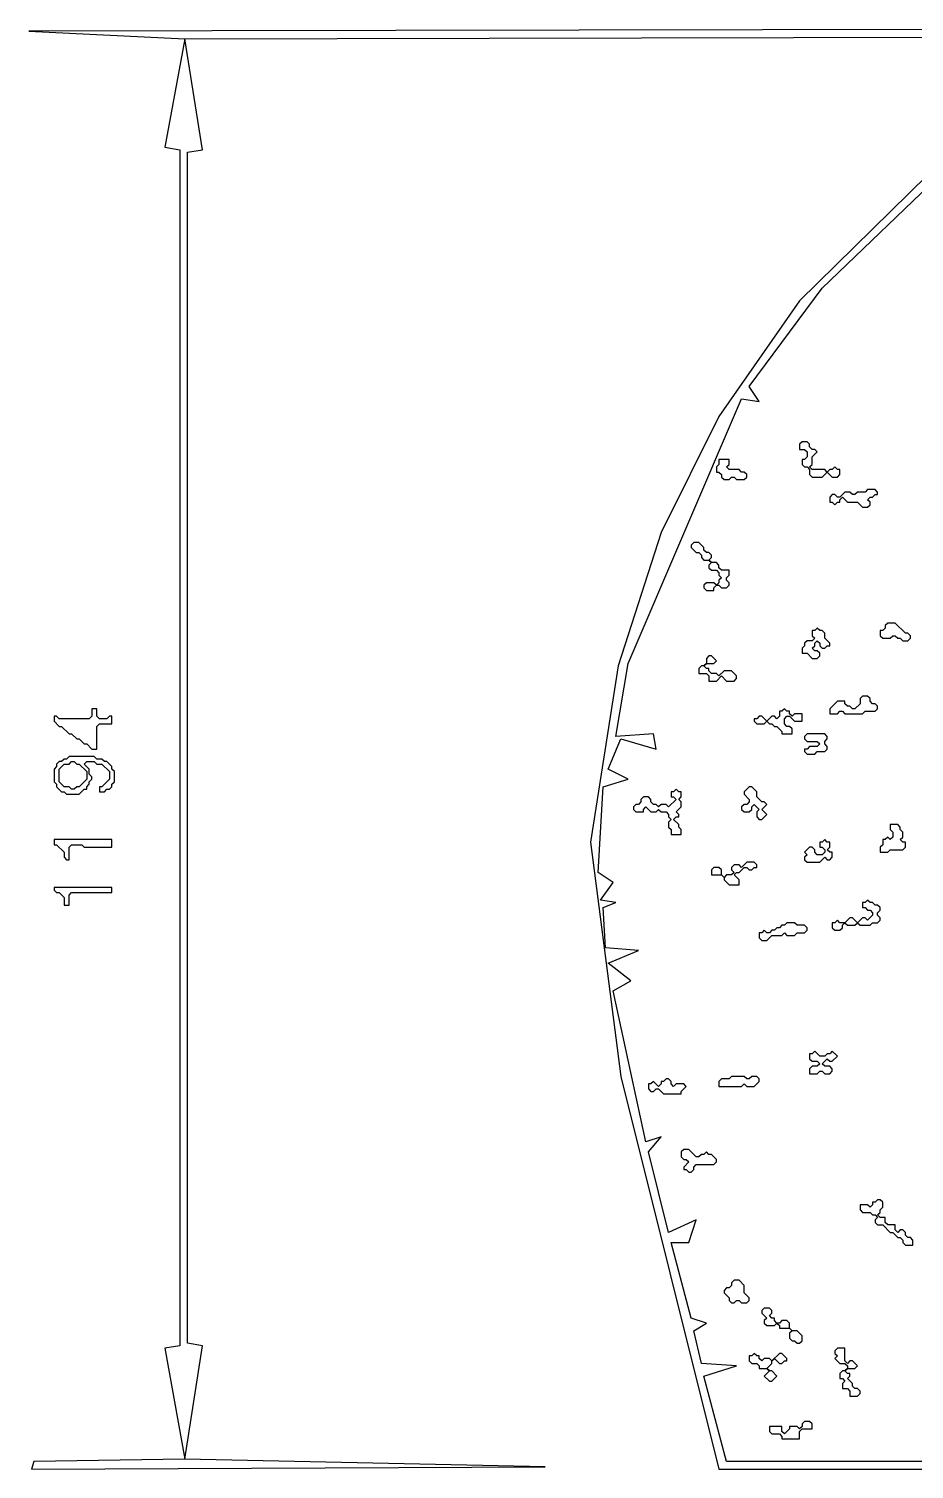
# Model space of a CAD drawing. Extents: x 17 to 323, y -435 to -5.
# Drawn here: x 174.3 to 209.4, y -105 to -47.8 of the extents above; entities that cross this region are included whole.
import ezdxf

# ---------------------------------------------------------------- set-up
doc = ezdxf.new("R2010")
doc.units = 0

msp = doc.modelspace()

# ---------------------------------------------------------------- linework, layer by layer
at = {"layer": 'CONTOURS'}
for p, q in [((221.4, -47.8), (174.3, -47.9)), ((174.3, -47.9), (180.5, -48.2)), ((180.5, -48.2), (179.7, -52.5)), ((180.5, -48.2), (221.3, -48.1)), ((181.2, -52.6), (180.5, -48.2)), ((179.7, -52.5), (180.3, -52.6)), ((180.3, -52.6), (180.3, -100.1)), ((180.6, -52.7), (181.2, -52.6)), ((180.6, -100), (180.6, -52.7)), ((210.7, -52.9), (204.9, -58.6)), ((205.8, -58.1), (211, -53.1)), ((202.9, -62), (205.8, -58.1)), ((204.9, -58.6), (201.7, -63.2)), ((203.3, -62.6), (202.9, -62)), ((198.1, -73), (202.6, -62.5)), ((202.6, -62.5), (203.3, -62.6)), ((201.7, -63.2), (199.4, -67.8)), ((205, -64.2), (204.9, -64.3)), ((204.9, -64.3), (204.9, -64.5)), ((204.9, -64.5), (205.1, -64.5)), ((205.2, -64.2), (205, -64.2)), ((205.1, -64.5), (205.2, -64.6)), ((205.3, -64.3), (205.2, -64.2)), ((205.2, -64.6), (205.2, -64.8)), ((205.3, -64.4), (205.3, -64.3)), ((205.4, -64.5), (205.3, -64.4)), ((205.5, -64.5), (205.4, -64.5)), ((205.4, -64.8), (205.6, -64.6)), ((205.6, -64.6), (205.5, -64.5)), ((201.7, -65.1), (201.6, -65.2)), ((201.6, -65.2), (201.6, -65.4)), ((201.7, -64.9), (201.7, -65.1)), ((202.1, -64.9), (201.7, -64.9)), ((202, -65.2), (202.1, -65.1)), ((202.1, -65.3), (202, -65.2)), ((202.1, -65.1), (202.1, -64.9)), ((205.1, -64.9), (205, -64.9)), ((205, -64.9), (205, -65.1)), ((205, -65.1), (205.1, -65.2)), ((205.2, -64.8), (205.1, -64.9)), ((205.1, -65.2), (205.2, -65.2)), ((205.2, -65.2), (205.3, -65.3)), ((205.3, -65.2), (205.4, -65.1)), ((205.4, -65.3), (205.3, -65.2)), ((205.4, -65.1), (205.4, -64.8)), ((206.3, -65.2), (206.2, -65.3)), ((206.4, -65.3), (206.3, -65.2)), ((201.6, -65.4), (201.7, -65.4)), ((201.7, -65.4), (201.8, -65.5)), ((201.8, -65.5), (201.8, -65.6)), ((201.8, -65.6), (201.9, -65.7)), ((201.9, -65.7), (202.1, -65.7)), ((202.5, -65.3), (202.1, -65.3)), ((202.1, -65.7), (202.2, -65.6)), ((202.2, -65.6), (202.3, -65.6)), ((202.3, -65.6), (202.4, -65.7)), ((202.4, -65.7), (202.7, -65.7)), ((202.6, -65.4), (202.5, -65.3)), ((202.7, -65.4), (202.6, -65.4)), ((202.8, -65.5), (202.7, -65.4)), ((202.7, -65.7), (202.8, -65.6)), ((202.8, -65.6), (202.8, -65.5)), ((205.3, -65.3), (205.3, -65.5)), ((205.3, -65.5), (205.4, -65.6)), ((205.9, -65.3), (205.4, -65.3)), ((205.4, -65.6), (205.8, -65.6)), ((205.8, -65.6), (206, -65.4)), ((206, -65.4), (205.9, -65.3)), ((206.1, -65.3), (206, -65.4)), ((206, -65.4), (206.2, -65.6)), ((206.2, -65.3), (206.1, -65.3)), ((206.2, -65.6), (206.4, -65.6)), ((206.5, -65.3), (206.4, -65.3)), ((206.4, -65.6), (206.5, -65.5)), ((206.5, -65.5), (206.5, -65.3)), ((206.2, -66.3), (206.1, -66.4)), ((206.3, -66.3), (206.2, -66.3)), ((206.4, -66.4), (206.3, -66.3)), ((206.7, -66.2), (206.5, -66.4)), ((206.9, -66.2), (206.7, -66.2)), ((207, -66.3), (206.9, -66.2)), ((207.1, -66.3), (207, -66.3)), ((207.2, -66.2), (207.1, -66.3)), ((207.5, -66.2), (207.2, -66.2)), ((207.6, -66.1), (207.5, -66.2)), ((207.9, -66.1), (207.6, -66.1)), ((207.8, -66.4), (207.9, -66.3)), ((208, -66.2), (207.9, -66.1)), ((207.9, -66.3), (208, -66.3)), ((208, -66.3), (208, -66.2)), ((206.1, -66.4), (206.1, -66.6)), ((206.1, -66.6), (206.2, -66.6)), ((206.2, -66.6), (206.3, -66.7)), ((206.3, -66.7), (206.4, -66.6)), ((206.5, -66.4), (206.4, -66.4)), ((206.4, -66.6), (206.5, -66.6)), ((206.5, -66.5), (206.6, -66.4)), ((206.5, -66.6), (206.5, -66.5)), ((206.6, -66.4), (206.8, -66.6)), ((206.8, -66.6), (207.2, -66.6)), ((207.2, -66.6), (207.4, -66.8)), ((207.4, -66.8), (207.6, -66.8)), ((207.6, -66.5), (207.7, -66.4)), ((207.7, -66.6), (207.6, -66.5)), ((207.6, -66.8), (207.7, -66.7)), ((207.7, -66.4), (207.8, -66.4)), ((207.7, -66.7), (207.7, -66.6)), ((199.4, -67.8), (197.7, -73.1)), ((200.7, -68.2), (200.6, -68.3)), ((200.6, -68.3), (200.6, -68.4)), ((200.6, -68.4), (200.8, -68.6)), ((200.9, -68.2), (200.7, -68.2)), ((200.8, -68.6), (200.9, -68.6)), ((201.1, -68.4), (200.9, -68.2)), ((200.9, -68.6), (201, -68.7)), ((201.1, -68.5), (201.1, -68.4)), ((201.2, -68.6), (201.1, -68.5)), ((201.3, -68.6), (201.2, -68.6)), ((201.4, -68.7), (201.3, -68.6)), ((201, -68.7), (201, -68.8)), ((201, -68.8), (201.1, -68.9)), ((201.1, -68.9), (201.3, -68.9)), ((201.3, -68.9), (201.4, -68.8)), ((201.3, -68.9), (201.4, -69)), ((201.4, -69), (201.3, -68.9)), ((201.4, -69), (201.3, -69.1)), ((201.3, -69.1), (201.3, -69.2)), ((201.3, -69.2), (201.4, -69.3)), ((201.4, -68.8), (201.4, -68.7)), ((201.6, -69), (201.4, -69)), ((201.7, -69.1), (201.6, -69)), ((201.7, -69.2), (201.7, -69.1)), ((201.8, -69.3), (201.7, -69.2)), ((201.4, -69.3), (201.6, -69.3)), ((201.6, -69.3), (201.7, -69.4)), ((201.7, -69.4), (201.7, -69.5)), ((201.7, -69.5), (201.8, -69.6)), ((201.8, -69.6), (201.7, -69.7)), ((201.7, -69.7), (201.7, -69.8)), ((202.1, -69.3), (201.8, -69.3)), ((202, -69.6), (202.1, -69.5)), ((202, -69.7), (202, -69.6)), ((202.1, -69.8), (202, -69.7)), ((202.1, -69.5), (202.1, -69.3)), ((201.2, -69.8), (201.1, -69.9)), ((201.1, -69.9), (201.1, -70)), ((201.1, -70), (201.2, -70.1)), ((201.5, -69.8), (201.2, -69.8)), ((201.2, -70.1), (201.5, -70.1)), ((201.6, -69.9), (201.5, -69.8)), ((201.5, -70), (201.6, -69.9)), ((201.5, -70.1), (201.5, -70)), ((201.7, -69.8), (201.6, -69.9)), ((201.6, -69.9), (201.7, -69.9)), ((201.7, -69.9), (201.8, -70)), ((201.8, -70), (202, -70)), ((202, -70), (202.1, -69.9)), ((202.1, -69.9), (202.1, -69.8)), ((208.4, -71.4), (208.3, -71.5)), ((208.7, -71.4), (208.4, -71.4)), ((209.1, -71.8), (208.7, -71.4)), ((205.5, -71.7), (205.4, -71.7)), ((205.4, -71.7), (205.4, -71.9)), ((205.4, -71.9), (205.5, -72)), ((205.5, -72), (205.4, -72.1)), ((205.6, -71.6), (205.5, -71.7)), ((205.7, -71.7), (205.6, -71.6)), ((205.8, -71.7), (205.7, -71.7)), ((205.9, -71.8), (205.8, -71.7)), ((205.9, -72), (205.9, -71.8)), ((206.1, -72.2), (205.9, -72)), ((208.1, -71.7), (208.1, -71.9)), ((208.2, -71.7), (208.1, -71.7)), ((208.1, -71.9), (208.2, -72)), ((208.3, -71.6), (208.2, -71.7)), ((208.2, -72), (208.5, -72)), ((208.3, -71.5), (208.3, -71.6)), ((208.5, -72), (208.6, -71.9)), ((208.6, -71.9), (208.7, -71.9)), ((208.7, -71.9), (208.8, -72)), ((208.8, -72), (208.9, -72)), ((208.9, -72), (209, -72.1)), ((209.2, -71.8), (209.1, -71.8)), ((209.3, -71.9), (209.2, -71.8)), ((209.2, -72.1), (209.3, -72)), ((209.3, -72), (209.3, -71.9)), ((205.1, -72.3), (205, -72.4)), ((205, -72.4), (205, -72.6)), ((205, -72.6), (205.2, -72.6)), ((205.2, -72.1), (205.1, -72.2)), ((205.1, -72.2), (205.1, -72.3)), ((205.4, -72.1), (205.2, -72.1)), ((205.2, -72.6), (205.4, -72.8)), ((205.4, -72.4), (205.5, -72.3)), ((205.5, -72.5), (205.4, -72.4)), ((205.5, -72.2), (205.6, -72.1)), ((205.5, -72.3), (205.5, -72.2)), ((205.6, -72.5), (205.5, -72.5)), ((205.6, -72.1), (205.7, -72.2)), ((205.7, -72.6), (205.6, -72.5)), ((205.7, -72.2), (205.7, -72.3)), ((205.7, -72.3), (205.8, -72.4)), ((205.7, -72.7), (205.7, -72.6)), ((205.8, -72.4), (205.9, -72.4)), ((205.9, -72.4), (206, -72.3)), ((206, -72.3), (206.1, -72.3)), ((206.1, -72.3), (206.1, -72.2)), ((209, -72.1), (209.2, -72.1)), ((197.7, -73.1), (196.6, -80.1)), ((197.6, -75.9), (198.1, -73)), ((201, -73.1), (200.9, -73.2)), ((200.9, -73.2), (200.9, -73.4)), ((201.1, -73.1), (201, -73.1)), ((201.1, -73.1), (201.2, -73)), ((201.2, -73), (201.1, -73.1)), ((201.2, -73.2), (201.1, -73.1)), ((201.3, -72.7), (201.2, -72.8)), ((201.2, -72.8), (201.2, -73)), ((201.2, -73), (201.5, -73)), ((201.3, -73.2), (201.2, -73.2)), ((201.4, -72.7), (201.3, -72.7)), ((201.3, -73.3), (201.3, -73.2)), ((201.6, -72.9), (201.4, -72.7)), ((201.5, -73), (201.6, -72.9)), ((205.4, -72.8), (205.6, -72.8)), ((205.6, -72.8), (205.7, -72.7)), ((200.9, -73.4), (201.2, -73.4)), ((201.2, -73.4), (201.3, -73.5)), ((201.4, -73.4), (201.3, -73.3)), ((201.3, -73.5), (201.3, -73.7)), ((201.3, -73.7), (201.6, -73.7)), ((201.6, -73.4), (201.4, -73.4)), ((201.7, -73.5), (201.6, -73.4)), ((201.6, -73.7), (201.8, -73.5)), ((201.9, -73.3), (201.7, -73.5)), ((201.8, -73.5), (202, -73.7)), ((202.2, -73.3), (201.9, -73.3)), ((202, -73.7), (202.3, -73.7)), ((202.4, -73.5), (202.2, -73.3)), ((202.3, -73.7), (202.4, -73.6)), ((202.4, -73.6), (202.4, -73.5)), ((207.4, -74.3), (207.3, -74.4)), ((207.6, -74.3), (207.4, -74.3)), ((207.7, -74.4), (207.6, -74.3)), ((177, -74.8), (176.8, -74.8)), ((176.8, -74.8), (176.8, -75.1)), ((177, -75.1), (177, -74.8)), ((204.2, -74.9), (204.1, -74.9)), ((204.1, -74.9), (204.1, -75.1)), ((204.3, -74.8), (204.2, -74.9)), ((204.4, -74.9), (204.3, -74.8)), ((204.5, -74.9), (204.4, -74.9)), ((204.5, -75), (204.5, -74.9)), ((206.4, -74.5), (206.1, -74.8)), ((206.1, -74.8), (206.1, -75)), ((206.7, -74.5), (206.4, -74.5)), ((206.4, -75), (206.5, -74.9)), ((206.5, -74.9), (206.6, -74.9)), ((206.6, -74.9), (206.7, -75)), ((206.7, -74.6), (206.7, -74.5)), ((206.8, -74.7), (206.7, -74.6)), ((206.9, -74.7), (206.8, -74.7)), ((207, -74.8), (206.9, -74.7)), ((207.1, -74.8), (207, -74.8)), ((207.3, -74.6), (207.1, -74.8)), ((207.3, -74.4), (207.3, -74.6)), ((207.4, -75), (207.5, -74.9)), ((207.5, -74.9), (207.9, -74.9)), ((207.7, -74.5), (207.7, -74.4)), ((207.8, -74.6), (207.7, -74.5)), ((207.9, -74.6), (207.8, -74.6)), ((208, -74.7), (207.9, -74.6)), ((207.9, -74.9), (208, -74.8)), ((208, -74.8), (208, -74.7)), ((175.3, -75.1), (175.3, -75.3)), ((175.4, -75.1), (175.3, -75.1)), ((175.3, -75.3), (175.5, -75.5)), ((175.5, -75.2), (175.4, -75.1)), ((176.7, -75.2), (175.5, -75.2)), ((175.5, -75.5), (175.6, -75.5)), ((175.6, -75.5), (175.9, -75.8)), ((176.8, -75.1), (176.7, -75.2)), ((177.1, -75.2), (177, -75.1)), ((177, -75.5), (177.1, -75.4)), ((177, -76.4), (177, -75.5)), ((177.4, -75.2), (177.1, -75.2)), ((177.1, -75.4), (177.6, -75.4)), ((177.5, -75.1), (177.4, -75.2)), ((177.6, -75.1), (177.5, -75.1)), ((177.6, -75.4), (177.6, -75.1)), ((203.2, -75.2), (203.1, -75.2)), ((203.1, -75.2), (203.1, -75.3)), ((203.1, -75.3), (203.2, -75.4)), ((203.3, -75.1), (203.2, -75.2)), ((203.2, -75.4), (203.5, -75.4)), ((203.4, -75.1), (203.3, -75.1)), ((203.6, -75.3), (203.4, -75.1)), ((203.5, -75.4), (203.6, -75.3)), ((203.8, -75.1), (203.6, -75.3)), ((203.6, -75.3), (203.7, -75.4)), ((203.7, -75.4), (203.8, -75.4)), ((203.9, -75.1), (203.8, -75.1)), ((203.8, -75.4), (203.9, -75.5)), ((204, -75.2), (203.9, -75.1)), ((203.9, -75.5), (204, -75.5)), ((204.1, -75.1), (204, -75.2)), ((204, -75.5), (204.2, -75.7)), ((204.3, -75.2), (204.4, -75.1)), ((204.3, -75.4), (204.3, -75.2)), ((204.4, -75.5), (204.3, -75.4)), ((204.4, -75.1), (204.5, -75.1)), ((204.5, -75.5), (204.4, -75.5)), ((204.6, -75.1), (204.5, -75)), ((204.5, -75.1), (204.7, -75.3)), ((204.6, -75.6), (204.5, -75.5)), ((204.7, -75), (204.6, -75.1)), ((205, -75), (204.7, -75)), ((204.7, -75.3), (205, -75.3)), ((205, -75.3), (205, -75)), ((206.1, -75), (206.4, -75)), ((206.7, -75), (207.4, -75)), ((175.9, -75.8), (176, -75.8)), ((176, -75.8), (176.2, -76)), ((176.2, -76), (176.3, -76)), ((176.3, -76), (176.5, -76.2)), ((197.3, -77.2), (197.8, -76)), ((199.1, -75.8), (197.6, -75.9)), ((197.8, -76), (199.2, -76.4)), ((199.2, -76.4), (199.1, -75.8)), ((204.2, -75.7), (204.2, -75.8)), ((204.2, -75.8), (204.6, -75.8)), ((204.6, -75.8), (204.6, -75.6)), ((205.2, -75.8), (205.1, -75.9)), ((205.1, -75.9), (205.1, -76)), ((205.1, -76), (205.2, -76.1)), ((205.9, -75.8), (205.2, -75.8)), ((206, -75.9), (205.9, -75.8)), ((205.9, -76.1), (206, -76)), ((206, -76), (206, -75.9)), ((176.5, -76.2), (176.6, -76.2)), ((176.6, -76.2), (176.8, -76.4)), ((176.8, -76.4), (177, -76.4)), ((205.2, -76.4), (205.1, -76.4)), ((205.1, -76.4), (205.1, -76.5)), ((205.1, -76.5), (205.2, -76.6)), ((205.2, -76.1), (205.6, -76.1)), ((205.3, -76.3), (205.2, -76.4)), ((205.2, -76.6), (205.5, -76.6)), ((205.6, -76.3), (205.3, -76.3)), ((205.5, -76.6), (205.6, -76.5)), ((205.6, -76.1), (205.7, -76.2)), ((205.7, -76.2), (205.6, -76.3)), ((205.6, -76.5), (205.9, -76.5)), ((205.9, -76.2), (205.9, -76.1)), ((206, -76.3), (205.9, -76.2)), ((205.9, -76.5), (206, -76.4)), ((206, -76.4), (206, -76.3)), ((175.4, -77.1), (175.3, -77.2)), ((175.3, -77.2), (175.3, -77.7)), ((175.5, -76.9), (175.4, -77)), ((175.4, -77), (175.4, -77.1)), ((175.6, -76.9), (175.5, -76.9)), ((175.5, -77.2), (175.7, -77)), ((175.5, -77.7), (175.5, -77.2)), ((175.7, -76.8), (175.6, -76.9)), ((175.8, -76.8), (175.7, -76.8)), ((175.7, -77), (175.9, -77)), ((175.9, -76.7), (175.8, -76.8)), ((176.9, -76.7), (175.9, -76.7)), ((175.9, -77), (176, -76.9)), ((176, -76.9), (176.1, -76.9)), ((176.1, -76.9), (176.2, -77)), ((176.2, -77), (176.3, -77)), ((176.3, -77), (176.6, -77.3)), ((176.5, -77), (176.6, -76.9)), ((176.7, -77.2), (176.5, -77)), ((176.6, -76.9), (176.9, -76.9)), ((176.7, -77.4), (176.7, -77.2)), ((177, -76.8), (176.9, -76.7)), ((176.9, -76.9), (177, -77)), ((177.2, -76.8), (177, -76.8)), ((177, -77), (177.2, -77)), ((177.3, -76.9), (177.2, -76.8)), ((177.2, -77), (177.5, -77.3)), ((177.4, -76.9), (177.3, -76.9)), ((177.6, -77.1), (177.4, -76.9)), ((177.6, -77.2), (177.6, -77.1)), ((177.7, -77.3), (177.6, -77.2)), ((198.1, -77.6), (197.3, -77.2)), ((175.3, -77.7), (175.4, -77.8)), ((175.7, -77.9), (175.5, -77.7)), ((176.6, -77.6), (176.3, -77.9)), ((176.6, -77.3), (176.6, -77.6)), ((176.8, -77.5), (176.7, -77.4)), ((176.7, -77.7), (176.8, -77.6)), ((176.7, -77.8), (176.7, -77.7)), ((176.8, -77.6), (176.8, -77.5)), ((177.5, -77.6), (177.2, -77.9)), ((177.5, -77.3), (177.5, -77.6)), ((177.6, -77.8), (177.7, -77.7)), ((177.7, -77.7), (177.7, -77.3)), ((197.1, -77.9), (198.1, -77.6)), ((175.4, -77.8), (175.4, -77.9)), ((175.4, -77.9), (175.6, -78.1)), ((175.6, -78.1), (175.7, -78.1)), ((175.9, -77.9), (175.7, -77.9)), ((175.7, -78.1), (175.8, -78.2)), ((175.8, -78.2), (176.3, -78.2)), ((176, -78), (175.9, -77.9)), ((176.1, -78), (176, -78)), ((176.2, -77.9), (176.1, -78)), ((176.3, -77.9), (176.2, -77.9)), ((176.3, -78.2), (176.5, -78)), ((176.5, -78), (176.6, -78)), ((176.6, -77.9), (176.7, -77.8)), ((176.6, -78), (176.6, -77.9)), ((177.2, -77.9), (177.1, -77.9)), ((177.1, -77.9), (177.1, -78.1)), ((177.1, -78.1), (177.3, -78.1)), ((177.3, -78.1), (177.4, -78)), ((177.4, -78), (177.5, -78)), ((177.5, -78), (177.6, -77.9)), ((177.6, -77.9), (177.6, -77.8)), ((196.9, -81.3), (197.1, -77.9)), ((198.7, -78.3), (198.6, -78.4)), ((198.9, -78.3), (198.7, -78.3)), ((199, -78.4), (198.9, -78.3)), ((199.9, -78.1), (199.8, -78.1)), ((199.8, -78.1), (199.8, -78.3)), ((199.8, -78.3), (199.9, -78.3)), ((200, -78), (199.9, -78.1)), ((199.9, -78.3), (200, -78.4)), ((200.1, -78.1), (200, -78)), ((200.2, -78.1), (200.1, -78.1)), ((200.1, -78.4), (200.2, -78.3)), ((200.2, -78.3), (200.2, -78.1)), ((202.9, -77.9), (202.7, -78.1)), ((202.7, -78.1), (202.7, -78.2)), ((202.7, -78.2), (202.9, -78.4)), ((203, -77.9), (202.9, -77.9)), ((203.2, -78.1), (203, -77.9)), ((203.2, -78.3), (203.2, -78.1)), ((203.4, -78.5), (203.2, -78.3)), ((198.4, -78.6), (198.3, -78.7)), ((198.3, -78.7), (198.3, -78.8)), ((198.3, -78.8), (198.4, -78.9)), ((198.5, -78.6), (198.4, -78.6)), ((198.4, -78.9), (198.7, -78.9)), ((198.6, -78.5), (198.5, -78.6)), ((198.6, -78.4), (198.6, -78.5)), ((198.7, -78.8), (198.8, -78.7)), ((198.7, -78.9), (198.7, -78.8)), ((198.8, -78.7), (199, -78.9)), ((199, -78.5), (199, -78.4)), ((199.1, -78.6), (199, -78.5)), ((199, -78.9), (199.2, -78.9)), ((199.2, -78.6), (199.1, -78.6)), ((199.3, -78.7), (199.2, -78.6)), ((199.2, -78.9), (199.3, -78.8)), ((199.4, -78.6), (199.3, -78.7)), ((199.3, -78.8), (199.4, -78.9)), ((199.6, -78.6), (199.4, -78.6)), ((199.4, -78.9), (199.6, -78.9)), ((199.7, -78.7), (199.6, -78.6)), ((199.6, -78.9), (199.7, -79)), ((200, -78.4), (199.7, -78.7)), ((200, -78.9), (200.2, -78.7)), ((200.1, -79), (200, -78.9)), ((200.2, -78.5), (200.1, -78.4)), ((200.2, -78.7), (200.2, -78.5)), ((202.7, -78.6), (202.6, -78.7)), ((202.6, -78.7), (202.6, -78.8)), ((202.6, -78.8), (202.7, -78.9)), ((202.8, -78.6), (202.7, -78.6)), ((202.7, -78.9), (202.9, -78.9)), ((202.9, -78.5), (202.8, -78.6)), ((202.9, -78.4), (202.9, -78.5)), ((202.9, -78.9), (203, -78.8)), ((203, -78.7), (203.1, -78.6)), ((203, -78.8), (203, -78.7)), ((203.1, -78.6), (203.3, -78.8)), ((203.3, -78.8), (203.2, -78.9)), ((203.2, -78.9), (203.2, -79.1)), ((203.5, -78.5), (203.4, -78.5)), ((203.4, -78.8), (203.6, -78.6)), ((203.6, -79), (203.4, -78.8)), ((203.6, -78.6), (203.5, -78.5)), ((199.7, -79), (199.7, -79.1)), ((199.7, -79.1), (199.8, -79.2)), ((199.8, -79.2), (199.7, -79.3)), ((199.7, -79.3), (199.7, -79.5)), ((199.7, -79.5), (199.8, -79.6)), ((199.9, -79.2), (200, -79.1)), ((200.1, -79.4), (199.9, -79.2)), ((200, -79.1), (200.1, -79.1)), ((200.1, -79.1), (200.1, -79)), ((200.1, -79.5), (200.1, -79.4)), ((200.2, -79.6), (200.1, -79.5)), ((203.2, -79.1), (203.3, -79.2)), ((203.3, -79.2), (203.4, -79.2)), ((203.4, -79.2), (203.6, -79)), ((208.8, -79.4), (208.5, -79.4)), ((208.5, -79.4), (208.5, -79.6)), ((208.9, -79.5), (208.8, -79.4)), ((208.9, -79.6), (208.9, -79.5)), ((175.3, -80), (175.3, -80.2)), ((177.6, -80), (175.3, -80)), ((177.6, -80.3), (177.6, -80)), ((199.8, -79.6), (199.8, -79.8)), ((199.8, -79.8), (200.2, -79.8)), ((200.2, -79.8), (200.2, -79.6)), ((205.9, -80), (205.8, -80.1)), ((206, -80.1), (205.9, -80)), ((208.3, -80), (208.2, -80)), ((208.2, -80), (208.2, -80.2)), ((208.4, -79.9), (208.3, -80)), ((208.5, -80), (208.4, -79.9)), ((208.5, -79.6), (208.6, -79.7)), ((208.6, -79.9), (208.5, -80)), ((208.6, -79.7), (208.6, -79.9)), ((209, -79.7), (208.9, -79.6)), ((208.9, -80), (209, -79.9)), ((209, -80.1), (208.9, -80)), ((209, -79.9), (209, -79.7)), ((175.3, -80.2), (175.4, -80.2)), ((175.4, -80.2), (175.7, -80.5)), ((175.7, -80.5), (175.7, -80.7)), ((175.9, -80.3), (176, -80.2)), ((175.9, -80.8), (175.9, -80.3)), ((176, -80.2), (176.4, -80.2)), ((176.4, -80.2), (176.5, -80.3)), ((176.5, -80.3), (177.6, -80.3)), ((196.6, -80.1), (197.8, -89.4)), ((205.3, -80.3), (205.1, -80.5)), ((205.1, -80.5), (205.2, -80.6)), ((205.2, -80.6), (205.1, -80.7)), ((205.4, -80.3), (205.3, -80.3)), ((205.5, -80.4), (205.4, -80.3)), ((205.5, -80.5), (205.5, -80.4)), ((205.6, -80.6), (205.5, -80.5)), ((205.8, -80.6), (205.6, -80.6)), ((205.8, -80.1), (205.7, -80.1)), ((205.7, -80.1), (205.7, -80.3)), ((205.7, -80.3), (205.8, -80.3)), ((205.8, -80.3), (205.9, -80.4)), ((205.9, -80.5), (205.8, -80.6)), ((205.9, -80.4), (205.9, -80.5)), ((206.1, -80.1), (206, -80.1)), ((206, -80.4), (206.1, -80.3)), ((206.1, -80.5), (206, -80.4)), ((206.1, -80.3), (206.1, -80.1)), ((206.2, -80.5), (206.1, -80.5)), ((206.2, -80.7), (206.2, -80.5)), ((208.2, -80.2), (208.1, -80.3)), ((208.1, -80.3), (208.1, -80.5)), ((208.1, -80.5), (208.4, -80.5)), ((208.4, -80.5), (208.5, -80.4)), ((208.5, -80.4), (209, -80.4)), ((209.1, -80.1), (209, -80.1)), ((209, -80.4), (209.1, -80.3)), ((209.1, -80.3), (209.1, -80.1)), ((175.7, -80.7), (175.8, -80.8)), ((175.8, -80.8), (175.9, -80.8)), ((201.5, -81.1), (201.4, -81.2)), ((201.4, -81.2), (201.4, -81.4)), ((201.7, -81.1), (201.5, -81.1)), ((201.8, -81.2), (201.7, -81.1)), ((201.8, -81.4), (201.8, -81.2)), ((202.3, -81), (202.2, -81.1)), ((202.2, -81.1), (202.2, -81.2)), ((202.2, -81.2), (202.3, -81.3)), ((202.5, -81), (202.3, -81)), ((202.6, -81.1), (202.5, -81)), ((202.5, -81.3), (202.7, -81.1)), ((202.8, -80.9), (202.6, -81.1)), ((202.7, -81.1), (202.8, -81.1)), ((203.1, -80.9), (202.8, -80.9)), ((202.8, -81.1), (202.9, -81.2)), ((202.9, -81.2), (203, -81.2)), ((203, -81.2), (203.1, -81.1)), ((203.2, -81), (203.1, -80.9)), ((203.1, -81.1), (203.2, -81.1)), ((203.2, -81.1), (203.2, -81)), ((205.1, -80.7), (205.1, -80.8)), ((205.1, -80.8), (205.2, -80.9)), ((205.2, -80.9), (205.7, -80.9)), ((205.7, -80.9), (205.9, -80.7)), ((205.9, -80.7), (206, -80.8)), ((206, -80.8), (206.1, -80.8)), ((206.1, -80.8), (206.2, -80.7)), ((197.5, -81.7), (196.9, -81.3)), ((197, -82.4), (197.5, -81.7)), ((201.4, -81.4), (201.8, -81.4)), ((201.9, -81.5), (201.8, -81.4)), ((201.8, -81.4), (201.9, -81.5)), ((202, -81.4), (201.9, -81.5)), ((201.9, -81.5), (201.9, -81.6)), ((201.9, -81.6), (202.1, -81.8)), ((202.2, -81.4), (202, -81.4)), ((202.3, -81.3), (202.2, -81.4)), ((202.3, -81.4), (202.4, -81.3)), ((202.5, -81.6), (202.3, -81.4)), ((202.4, -81.3), (202.5, -81.3)), ((202.5, -81.8), (202.5, -81.6)), ((175.3, -81.9), (175.3, -82)), ((177.6, -81.9), (175.3, -81.9)), ((175.3, -82), (175.4, -82.1)), ((175.4, -82.1), (175.5, -82.1)), ((175.5, -82.1), (175.7, -82.3)), ((175.7, -82.3), (175.7, -82.6)), ((175.9, -82.2), (176, -82.1)), ((175.9, -82.6), (175.9, -82.2)), ((176, -82.1), (177.6, -82.1)), ((177.6, -82.1), (177.6, -81.9)), ((202.1, -81.8), (202.5, -81.8)), ((175.7, -82.6), (175.9, -82.6)), ((197.6, -82.5), (197, -82.4)), ((197.1, -82.7), (197.6, -82.5)), ((197.2, -84.3), (197.1, -82.7)), ((207.5, -82.5), (207.4, -82.5)), ((207.4, -82.5), (207.4, -82.7)), ((207.4, -82.7), (207.5, -82.7)), ((207.6, -82.4), (207.5, -82.5)), ((207.5, -82.7), (207.6, -82.8)), ((207.7, -82.5), (207.6, -82.4)), ((207.6, -82.8), (207.7, -82.8)), ((207.8, -82.5), (207.7, -82.5)), ((207.7, -82.8), (207.8, -82.9)), ((207.9, -82.6), (207.8, -82.5)), ((207.8, -82.9), (207.8, -83)), ((208, -82.6), (207.9, -82.6)), ((208.1, -82.7), (208, -82.6)), ((208, -82.9), (208.1, -82.8)), ((208, -83), (208, -82.9)), ((208.1, -82.8), (208.1, -82.7)), ((204, -83.5), (203.9, -83.6)), ((204.1, -83.5), (204, -83.5)), ((204.2, -83.4), (204.1, -83.5)), ((204.3, -83.4), (204.2, -83.4)), ((204.4, -83.3), (204.3, -83.4)), ((204.7, -83.3), (204.4, -83.3)), ((204.8, -83.4), (204.7, -83.3)), ((205.1, -83.4), (204.8, -83.4)), ((205.2, -83.5), (205.1, -83.4)), ((205.2, -83.6), (205.2, -83.5)), ((206.3, -83.3), (206.2, -83.3)), ((206.2, -83.3), (206.2, -83.5)), ((206.2, -83.5), (206.3, -83.6)), ((206.4, -83.2), (206.3, -83.3)), ((206.5, -83.3), (206.4, -83.2)), ((206.7, -83.3), (206.5, -83.3)), ((206.5, -83.6), (206.6, -83.5)), ((206.6, -83.4), (206.7, -83.3)), ((206.6, -83.5), (206.6, -83.4)), ((206.9, -83.1), (206.7, -83.3)), ((206.7, -83.3), (206.8, -83.4)), ((206.8, -83.4), (207.1, -83.4)), ((207, -83.1), (206.9, -83.1)), ((207.2, -83.3), (207, -83.1)), ((207.1, -83.4), (207.2, -83.3)), ((207.4, -83.1), (207.2, -83.3)), ((207.2, -83.3), (207.3, -83.4)), ((207.3, -83.4), (207.7, -83.4)), ((207.5, -83.1), (207.4, -83.1)), ((207.6, -83.2), (207.5, -83.1)), ((207.8, -83), (207.6, -83.2)), ((207.7, -83.4), (207.8, -83.3)), ((207.8, -83.3), (208, -83.3)), ((208.1, -83.1), (208, -83)), ((208, -83.3), (208.1, -83.2)), ((208.1, -83.2), (208.1, -83.1)), ((203.4, -83.7), (203.3, -83.7)), ((203.3, -83.7), (203.3, -83.9)), ((203.3, -83.9), (203.4, -84)), ((203.5, -83.6), (203.4, -83.7)), ((203.4, -84), (203.6, -84)), ((203.6, -83.7), (203.5, -83.6)), ((203.7, -83.7), (203.6, -83.7)), ((203.6, -84), (203.8, -83.8)), ((203.8, -83.6), (203.7, -83.7)), ((203.9, -83.6), (203.8, -83.6)), ((203.8, -83.8), (204.2, -83.8)), ((204.2, -83.8), (204.3, -83.7)), ((204.3, -83.7), (204.4, -83.8)), ((204.4, -83.8), (204.7, -83.8)), ((204.7, -83.8), (204.8, -83.7)), ((204.8, -83.7), (205.1, -83.7)), ((205.1, -83.7), (205.2, -83.6)), ((206.3, -83.6), (206.5, -83.6)), ((198.5, -84.4), (197.2, -84.3)), ((197.3, -84.9), (198.5, -84.4)), ((198.2, -85.6), (197.3, -84.9)), ((197.5, -86), (198.2, -85.6)), ((198.8, -92), (197.5, -86)), ((205.3, -88.5), (205.3, -88.7)), ((205.4, -88.5), (205.3, -88.5)), ((205.5, -88.4), (205.4, -88.5)), ((205.7, -88.6), (205.5, -88.4)), ((205.9, -88.6), (205.7, -88.6)), ((206, -88.5), (205.9, -88.6)), ((206.1, -88.5), (206, -88.5)), ((206.2, -88.4), (206.1, -88.5)), ((206.4, -88.6), (206.2, -88.4)), ((206.2, -88.8), (206.4, -88.6)), ((205.3, -88.7), (205.4, -88.8)), ((205.4, -89), (205.3, -89.1)), ((205.3, -89.1), (205.3, -89.3)), ((205.4, -88.8), (205.6, -88.8)), ((205.6, -89), (205.4, -89)), ((205.6, -88.8), (205.7, -88.9)), ((205.7, -88.9), (205.6, -89)), ((205.6, -89.3), (205.7, -89.2)), ((205.7, -89.2), (205.8, -89.2)), ((205.8, -88.9), (206, -88.7)), ((205.9, -89), (205.8, -88.9)), ((205.8, -89.2), (205.9, -89.3)), ((206.1, -89), (205.9, -89)), ((206, -88.7), (206.1, -88.8)), ((206.1, -88.8), (206.2, -88.8)), ((206.2, -89.1), (206.1, -89)), ((206.1, -89.3), (206.2, -89.2)), ((206.2, -89.2), (206.2, -89.1)), ((197.8, -89.4), (201.7, -105)), ((198.9, -89.7), (198.9, -89.9)), ((199, -89.7), (198.9, -89.7)), ((199.1, -89.6), (199, -89.7)), ((199.3, -89.8), (199.1, -89.6)), ((199.4, -89.7), (199.3, -89.8)), ((199.5, -89.6), (199.4, -89.6)), ((199.4, -89.6), (199.4, -89.7)), ((199.6, -89.5), (199.5, -89.6)), ((199.7, -89.5), (199.6, -89.5)), ((199.8, -89.6), (199.7, -89.5)), ((199.8, -89.7), (199.8, -89.6)), ((199.9, -89.8), (199.8, -89.7)), ((200, -89.7), (199.9, -89.8)), ((200.3, -89.7), (200, -89.7)), ((200.2, -90), (200.4, -89.8)), ((200.4, -89.8), (200.3, -89.7)), ((201.8, -89.5), (201.7, -89.6)), ((201.7, -89.6), (201.7, -89.8)), ((201.7, -89.8), (202.6, -89.8)), ((202.1, -89.5), (201.8, -89.5)), ((202.2, -89.4), (202.1, -89.5)), ((202.7, -89.4), (202.2, -89.4)), ((202.6, -89.8), (202.7, -89.7)), ((202.8, -89.5), (202.7, -89.4)), ((202.7, -89.7), (202.8, -89.8)), ((202.9, -89.5), (202.8, -89.5)), ((202.8, -89.8), (203.1, -89.8)), ((203, -89.4), (202.9, -89.5)), ((203.2, -89.4), (203, -89.4)), ((203.1, -89.8), (203.3, -89.6)), ((203.3, -89.5), (203.2, -89.4)), ((203.3, -89.6), (203.3, -89.5)), ((205.3, -89.3), (205.6, -89.3)), ((205.9, -89.3), (206.1, -89.3)), ((198.9, -89.9), (199, -90)), ((199, -90), (199.1, -90)), ((199.1, -90), (199.2, -89.9)), ((199.2, -89.9), (199.3, -89.9)), ((199.3, -89.9), (199.5, -90.1)), ((199.5, -90.1), (200.2, -90.1)), ((200.2, -90.1), (200.2, -90)), ((199.4, -91.8), (198.8, -92)), ((198.9, -92.4), (199.4, -91.8)), ((199.7, -95.6), (198.9, -92.4)), ((200.3, -92.3), (200.2, -92.4)), ((200.2, -92.4), (200.2, -92.6)), ((200.2, -92.6), (200.3, -92.7)), ((200.5, -92.3), (200.3, -92.3)), ((200.8, -92.6), (200.5, -92.3)), ((200.9, -92.6), (200.8, -92.6)), ((201, -92.5), (200.9, -92.6)), ((201.1, -92.5), (201, -92.5)), ((201.2, -92.4), (201.1, -92.5)), ((201.3, -92.5), (201.2, -92.4)), ((201.4, -92.5), (201.3, -92.5)), ((201.6, -92.7), (201.4, -92.5)), ((200.3, -92.7), (200.4, -92.7)), ((200.5, -92.8), (200.3, -93)), ((200.3, -93), (200.3, -93.1)), ((200.3, -93.1), (200.4, -93.1)), ((200.4, -92.7), (200.5, -92.8)), ((200.4, -93.1), (200.5, -93.2)), ((200.5, -93.2), (200.6, -93.2)), ((200.6, -93.2), (200.7, -93.1)), ((200.7, -93), (200.8, -92.9)), ((200.7, -93.1), (200.7, -93)), ((200.8, -92.9), (201.5, -92.9)), ((201.5, -92.9), (201.6, -92.8)), ((201.6, -92.8), (201.6, -92.7)), ((208, -94.3), (207.9, -94.4)), ((208.1, -94.3), (208, -94.3)), ((208.2, -94.4), (208.1, -94.3)), ((207.3, -94.5), (207.3, -94.7)), ((207.6, -94.5), (207.3, -94.5)), ((207.3, -94.7), (207.4, -94.8)), ((207.4, -94.8), (207.7, -94.8)), ((207.7, -94.6), (207.6, -94.5)), ((207.8, -94.5), (207.7, -94.6)), ((207.7, -94.8), (207.8, -94.9)), ((207.9, -94.4), (207.8, -94.4)), ((207.8, -94.4), (207.8, -94.5)), ((207.8, -94.9), (207.9, -94.9)), ((207.9, -94.9), (208, -95)), ((208, -94.9), (208.1, -94.8)), ((208.1, -95), (208, -94.9)), ((208.1, -94.7), (208.2, -94.6)), ((208.1, -94.8), (208.1, -94.7)), ((208.2, -94.6), (208.2, -94.4)), ((200.8, -95.1), (199.7, -95.6)), ((200.5, -96), (200.8, -95.1)), ((208, -95), (207.9, -95.1)), ((207.9, -95.1), (207.9, -95.2)), ((207.9, -95.2), (208, -95.3)), ((208, -95.3), (208.2, -95.3)), ((208.3, -95), (208.1, -95)), ((208.2, -95.3), (208.5, -95.6)), ((208.3, -95.2), (208.3, -95)), ((208.4, -95.3), (208.3, -95.2)), ((208.7, -95.3), (208.4, -95.3)), ((208.7, -95.5), (208.7, -95.3)), ((208.8, -95.6), (208.7, -95.5)), ((208.9, -95.5), (208.8, -95.6)), ((209, -95.5), (208.9, -95.5)), ((209.1, -95.6), (209, -95.5)), ((200.6, -99), (199.8, -96)), ((199.8, -96), (200.5, -96)), ((208.5, -95.6), (208.6, -95.6)), ((208.6, -95.6), (208.8, -95.8)), ((208.8, -95.8), (208.9, -95.8)), ((208.9, -95.8), (209, -95.9)), ((209, -95.9), (209, -96)), ((209, -96), (209.1, -96.1)), ((209.1, -95.7), (209.1, -95.6)), ((209.2, -95.8), (209.1, -95.7)), ((209.3, -95.8), (209.2, -95.8)), ((209.4, -95.9), (209.3, -95.8)), ((209.4, -96.1), (209.4, -95.9)), ((209.1, -96.1), (209.4, -96.1)), ((202, -97.8), (201.9, -97.9)), ((202.1, -97.8), (202, -97.8)), ((202.2, -97.7), (202.1, -97.8)), ((202.3, -97.5), (202.2, -97.6)), ((202.2, -97.6), (202.2, -97.7)), ((202.5, -97.5), (202.3, -97.5)), ((202.7, -97.7), (202.5, -97.5)), ((202.7, -98), (202.7, -97.7)), ((201.9, -97.9), (201.9, -98)), ((201.9, -98), (202.1, -98.2)), ((202.1, -98.2), (202.1, -98.3)), ((202.1, -98.3), (202.2, -98.4)), ((202.3, -98.4), (202.4, -98.3)), ((202.4, -98.3), (202.5, -98.3)), ((202.5, -98.3), (202.6, -98.4)), ((202.9, -98.2), (202.7, -98)), ((202.8, -98.4), (202.9, -98.3)), ((202.9, -98.3), (202.9, -98.2)), ((202.2, -98.4), (202.3, -98.4)), ((202.6, -98.4), (202.8, -98.4)), ((203.5, -98.6), (203.4, -98.7)), ((203.4, -98.7), (203.4, -98.8)), ((203.4, -98.8), (203.6, -99)), ((203.7, -98.6), (203.5, -98.6)), ((203.8, -98.7), (203.7, -98.6)), ((203.7, -98.9), (203.8, -98.8)), ((203.8, -99), (203.7, -98.9)), ((203.8, -98.8), (203.8, -98.7)), ((201.2, -99.2), (200.6, -99)), ((200.7, -99.5), (201.2, -99.2)), ((201, -100.8), (200.7, -99.5)), ((203.6, -99), (203.5, -99.1)), ((203.5, -99.1), (203.5, -99.2)), ((203.5, -99.2), (203.6, -99.3)), ((203.6, -99.3), (203.9, -99.3)), ((203.9, -99), (203.8, -99)), ((203.9, -99.1), (203.9, -99)), ((204, -99.2), (203.9, -99.1)), ((203.9, -99.3), (204, -99.2)), ((204, -99.2), (204.1, -99.3)), ((204.1, -99.2), (204, -99.2)), ((204.2, -99.1), (204.1, -99.2)), ((204.1, -99.3), (204.1, -99.4)), ((204.1, -99.4), (204.5, -99.4)), ((204.4, -99.1), (204.2, -99.1)), ((204.5, -99.2), (204.4, -99.1)), ((204.5, -99.4), (204.5, -99.2)), ((204.5, -99.4), (204.6, -99.5)), ((204.6, -99.5), (204.5, -99.4)), ((204.6, -99.5), (204.5, -99.6)), ((204.8, -99.5), (204.6, -99.5)), ((205, -99.7), (204.8, -99.5)), ((181.2, -100.1), (180.6, -100)), ((204.5, -99.6), (204.5, -99.8)), ((204.5, -99.8), (204.6, -99.9)), ((204.6, -99.9), (204.7, -99.9)), ((204.7, -99.9), (204.8, -100)), ((204.8, -100), (204.9, -100)), ((204.9, -100), (205, -99.9)), ((205, -99.9), (205, -99.7)), ((180.3, -100.1), (179.7, -100.2)), ((179.7, -100.2), (180.5, -104.6)), ((180.5, -104.6), (181.2, -100.1)), ((202.9, -100.5), (202.9, -100.7)), ((203, -100.5), (202.9, -100.5)), ((203.1, -100.4), (203, -100.5)), ((203.2, -100.5), (203.1, -100.4)), ((203.3, -100.5), (203.2, -100.5)), ((203.3, -100.6), (203.3, -100.5)), ((203.4, -100.7), (203.3, -100.6)), ((203.5, -100.6), (203.4, -100.7)), ((203.7, -100.6), (203.5, -100.6)), ((203.8, -100.7), (203.7, -100.6)), ((204.1, -100.4), (203.8, -100.7)), ((203.8, -100.7), (203.9, -100.6)), ((203.9, -100.6), (204.1, -100.8)), ((204.2, -100.4), (204.1, -100.4)), ((204.4, -100.6), (204.2, -100.4)), ((204.4, -100.7), (204.4, -100.6)), ((206.4, -100.2), (206.3, -100.3)), ((206.3, -100.3), (206.3, -100.4)), ((206.3, -100.4), (206.4, -100.5)), ((206.4, -100.5), (206.3, -100.6)), ((206.3, -100.6), (206.5, -100.8)), ((206.7, -100.2), (206.4, -100.2)), ((206.7, -100.7), (206.7, -100.2)), ((202.4, -100.9), (201, -100.8)), ((201.1, -101.3), (202.4, -100.9)), ((202.9, -100.7), (203, -100.8)), ((203, -100.8), (203.2, -100.8)), ((203.2, -100.8), (203.3, -100.9)), ((203.3, -100.9), (203.3, -101)), ((203.3, -101), (203.6, -101)), ((203.7, -101.1), (203.5, -101.3)), ((203.6, -101), (203.8, -100.8)), ((203.6, -101), (203.7, -101.1)), ((203.7, -101.1), (203.6, -101)), ((203.8, -101.1), (203.7, -101.1)), ((203.8, -100.8), (203.8, -100.7)), ((204, -101.3), (203.8, -101.1)), ((204.1, -100.8), (204.2, -100.8)), ((204.2, -100.8), (204.3, -100.7)), ((204.3, -100.7), (204.4, -100.7)), ((206.5, -100.8), (206.7, -100.8)), ((206.6, -101.1), (206.5, -101.2)), ((206.5, -101.2), (206.5, -101.4)), ((206.7, -101.1), (206.6, -101.1)), ((206.8, -100.8), (206.7, -100.7)), ((206.7, -100.8), (206.8, -100.9)), ((206.8, -101), (206.7, -101.1)), ((206.7, -101.1), (206.8, -101)), ((206.8, -101.2), (206.7, -101.1)), ((206.9, -100.7), (206.8, -100.8)), ((206.8, -100.9), (206.8, -101)), ((206.8, -101), (207.1, -101)), ((206.9, -101.2), (206.8, -101.2)), ((207, -100.7), (206.9, -100.7)), ((206.9, -101.3), (206.9, -101.2)), ((207.2, -100.9), (207, -100.7)), ((207.1, -101), (207.2, -100.9)), ((202, -104.7), (201.1, -101.3)), ((203.5, -101.3), (203.7, -101.5)), ((203.7, -101.5), (203.8, -101.5)), ((203.8, -101.5), (204, -101.3)), ((206.5, -101.4), (206.6, -101.4)), ((206.6, -101.4), (206.7, -101.5)), ((206.7, -101.5), (206.6, -101.6)), ((206.6, -101.6), (206.6, -101.8)), ((206.6, -101.8), (206.8, -101.8)), ((206.8, -101.4), (206.9, -101.3)), ((207, -101.6), (206.8, -101.4)), ((206.8, -101.8), (206.9, -101.9)), ((207, -101.7), (207, -101.6)), ((207.1, -101.8), (207, -101.7)), ((207.2, -101.8), (207.1, -101.8)), ((207.3, -101.9), (207.2, -101.8)), ((206.9, -101.9), (206.9, -102.1)), ((206.9, -102.1), (207.2, -102.1)), ((207.2, -102.1), (207.3, -102)), ((207.3, -102), (207.3, -101.9)), ((204.2, -103.3), (203.7, -103.3)), ((203.7, -103.3), (203.7, -103.5)), ((203.7, -103.5), (203.8, -103.6)), ((204.2, -103.5), (204.2, -103.3)), ((204.3, -103.6), (204.2, -103.5)), ((204.5, -103.4), (204.3, -103.6)), ((204.8, -103.3), (204.5, -103.3)), ((204.5, -103.3), (204.5, -103.4)), ((204.9, -103.4), (204.8, -103.3)), ((205, -103.3), (204.9, -103.4)), ((204.9, -103.5), (205, -103.4)), ((204.9, -103.8), (204.9, -103.5)), ((205.1, -103.1), (205, -103.2)), ((205, -103.2), (205, -103.3)), ((205, -103.4), (205.4, -103.4)), ((205.3, -103.1), (205.1, -103.1)), ((205.4, -103.2), (205.3, -103.1)), ((205.4, -103.4), (205.4, -103.2)), ((203.8, -103.6), (204.1, -103.6)), ((204.1, -103.6), (204.2, -103.7)), ((204.2, -103.7), (204.2, -103.8)), ((204.2, -103.8), (204.9, -103.8)), ((180.5, -104.6), (174.5, -104.7)), ((194.8, -104.9), (180.5, -104.6)), ((174.5, -104.7), (174.4, -105)), ((174.4, -105), (194.8, -104.9)), ((201.7, -105), (224.9, -105)), ((217.8, -104.7), (202, -104.7))]:
    msp.add_line(p, q, dxfattribs=at)

doc.saveas('drawing.dxf')
